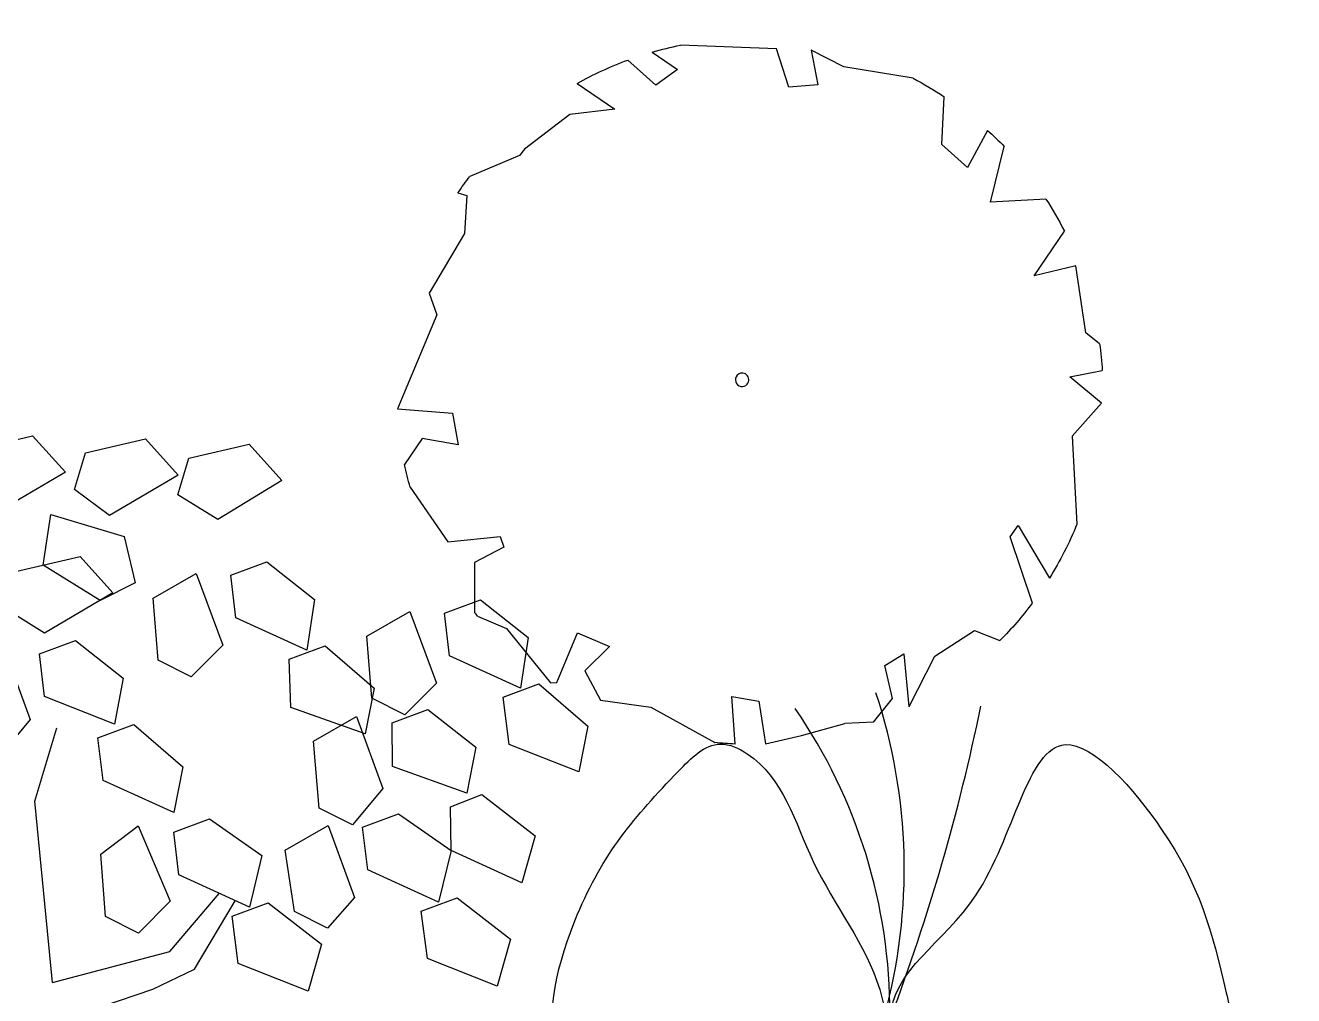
# Model space of a CAD drawing. Extents: x -809667 to 586099, y 3084146 to 3634412.
# Drawn here: x 381316.987 to 381319.535, y 3087233.945 to 3087235.894 of the extents above; entities that cross this region are included whole.
import ezdxf

# ---------------------------------------------------------------- set-up
doc = ezdxf.new("R2010")
doc.units = 0
doc.header["$LTSCALE"] = 0.5
doc.linetypes.add('CONTINOUS', pattern=[0])
doc.layers.get('0').update_dxf_attribs({"linetype": 'CONTINUOUS'})
for name, color, linetype in [('TREE', 3, 'CONTINUOUS'), ('乔木', 84, 'CONTINUOUS'), ('文字', 7, 'CONTINUOUS')]:
    doc.layers.add(name, color=color, linetype=linetype)

# ---------------------------------------------------------------- blocks, each defined once
blk = doc.blocks.new('*E54')
at = {"layer": 'TREE', "color": 0}
blk.add_ellipse((-2.37, 3.565), major_axis=(2.696, 1.394), ratio=1, start_param=0.518575, end_param=0.519414, dxfattribs=at)
blk = doc.blocks.new('A$C4C586FE1')
at = {"layer": 'TREE', "color": 0}
for p, q in [((1294, 2743), (1192.9, 2818.9)), ((1417.9, 2836.2), (1388.9, 2616.6)), ((1786.8, 2659.7), (1417.9, 2836.2)), ((1100.1, 2800.7), (873.4, 2660.3)), ((1261.1, 2599.4), (1294, 2743)), ((873.4, 2660.3), (885.1, 2448.8)), ((1875, 2685.7), (1786.8, 2659.7)), ((2107.7, 2532.3), (1875, 2685.7)), ((1388.9, 2616.6), (1261.1, 2599.4)), ((570, 2555.2), (514.1, 2441.5)), ((785.3, 2557.2), (585.3, 2566.4)), ((841.8, 2435.9), (785.3, 2557.2)), ((2272.6, 2551), (2260.8, 2515.8)), ((2260.8, 2515.8), (2107.7, 2532.3)), ((2410.9, 2296.6), (2336, 2500.2)), ((885.1, 2448.8), (841.8, 2435.9)), ((514.1, 2441.5), (288.4, 2275.8)), ((2434.2, 2275.2), (2410.9, 2296.6)), ((288.4, 2275.8), (287.5, 2250.5)), ((287.5, 2250.5), (483.5, 2157.2)), ((2564.8, 2085.9), (2434.2, 2275.2)), ((483.5, 2157.2), (422.4, 2031.4)), ((329.8, 2135.9), (208.1, 2079)), ((422.4, 2031.4), (329.8, 2135.9)), ((208.1, 2079), (170.6, 1878.4)), ((2577.2, 1905.4), (2564.8, 2085.9)), ((2688, 2051.3), (2577.2, 1905.4)), ((170.6, 1878.4), (15.6, 1628.2)), ((2666.2, 1735.2), (2771.9, 1843.1)), ((2724.5, 1645.7), (2666.2, 1735.2)), ((2799.1, 1743.9), (2724.5, 1645.7)), ((2787.7, 1243.8), (2821.3, 1628.8)), ((5.9, 1547.3), (197.8, 1550.3)), ((197.8, 1550.3), (173.3, 1443)), ((173.3, 1443), (0, 1424.7)), ((0, 1424.7), (27, 1278.9)), ((27, 1278.9), (66.8, 1102)), ((2631.6, 1201.9), (2787.7, 1243.8)), ((2635, 1085.7), (2631.6, 1201.9)), ((67, 987.7), (66.8, 1102)), ((2775.3, 1105.3), (2635, 1085.7)), ((2702, 977.7), (2775.3, 1105.3)), ((67, 987.7), (157.2, 906.4)), ((2642.7, 701.9), (2702, 977.7)), ((157.2, 906.4), (291.2, 931.2)), ((291.2, 931.2), (334.9, 852.4)), ((334.9, 852.4), (122.2, 842.3)), ((122.7, 841.2), (319.7, 727.5)), ((319.7, 727.5), (413.9, 564.3)), ((413.9, 564.3), (369.3, 463.8)), ((2274.5, 500.5), (2371.1, 598.9)), ((2371.1, 598.9), (2562.8, 580.2)), ((2418.9, 412.8), (2274.5, 500.5)), ((2129.9, 415.1), (2351.7, 350.2)), ((2132, 192.5), (2129.9, 415.1)), ((513.2, 326.3), (782.8, 401.8)), ((827.4, 368.4), (609.7, 253.1)), ((782.8, 401.8), (827.4, 368.4)), ((1825.7, 254.4), (1999.5, 124.4)), ((1858.7, 85.1), (1825.7, 254.4)), ((1175.5, 133.3), (821.4, 131.7)), ((1175.5, 133.3), (1301.7, 9.6)), ((1301.7, 9.6), (1413.5, 131.8)), ((1413.5, 131.8), (1432.3, 0)), ((1540.1, 5.2), (1587.1, 58.5)), ((1587.1, 58.5), (1858.7, 85.1))]:
    blk.add_line(p, q, dxfattribs=at)
at = {"layer": 'TREE', "color": 0, "extrusion": (0, 0, -1)}
for major_axis, start_param, end_param in [((1003, 1003), -1.011805, -0.945114), ((1003, 1003), -1.426629, -1.413216), ((1003, 1003), -0.139248, -0.081961), ((839.1, 1143.7), 0.475418, 0.633835), ((1003, 1003), 0.553886, 0.636541), ((1003, 1003), 4.017991, 4.075425), ((1003, 1003), 1.314933, 1.417635), ((839.5, 1143.4), 3.200433, 3.340883), ((1003, 1003), 1.573401, 1.638153), ((839.3, 1143.5), 2.942836, 3.115157), ((1003, 1003), 1.829101, 1.934165), ((1003, 1003), 2.270337, 2.346427)]:
    blk.add_ellipse((1418.5, 1418.4), major_axis=major_axis, ratio=1, start_param=start_param, end_param=end_param, dxfattribs=at)
at = {"layer": 'TREE', "color": 0, "linetype": 'Continuous'}
for start_param, end_param in [(0.01341, 3.155003), (3.155003, 6.296595)]:
    blk.add_ellipse((1466.4, 1447.2), major_axis=(19.2, 19.2), ratio=1, start_param=start_param, end_param=end_param, dxfattribs=at)
at = {"layer": 'TREE', "color": 8, "linetype": 'CONTINOUS', "extrusion": (0, 0, -1), "xscale": 467.4085850556439, "yscale": 467.4085850556439, "zscale": -467.4085850556439, "rotation": 278.9250190116231}
blk.add_blockref('*E54', (-2892.7, 65.8), dxfattribs=at)
blk = doc.blocks.new('白玉兰')
at = {"color": 0}
for centre, radius, start, end in [((-1260.5, 1665), 2054.4, 309.3934, 347.1655), ((-713.2, 1844.3), 1941, 291.8214, 332.6346), ((-478.2, 2077.5), 2115.2, 283.2993, 320.8528), ((-4728.7, -6984.2), 8428.8, 56.1879, 65.279), ((-1147.9, -2037), 2310.3, 61.625, 95.1491), ((-559.1, -2135.4), 2213.8, 76.7033, 111.4018), ((4370.8, -555.9), 4391.8, 172.1708, 190.6677), ((2826.9, 106.7), 2820.8, 182.2544, 209.8868), ((2146.3, 475.3), 2185, 193.3063, 228.4107)]:
    blk.add_arc(centre, radius, start, end, dxfattribs=at)
for points in [[(-33.3, 16.4), (-232.9, 72.7), (-341.9, 562), (-1253.8, 922.5), (-424.6, 1375.2), (-32.9, 1391.9), (376.3, 1386), (477, 1090.9), (236.3, 716.3), (184.7, 276.9), (29.2, 67), (-7.3, 17.6)], [(8.3, 30.7), (154.9, 177.4), (635.1, 33.7), (1394.9, 653.5), (1385.2, -291.2), (1208.5, -641.2), (1003.6, -995.4), (696.9, -939.3), (487.4, -546.3), (129.3, -286.7), (21.9, -48.6), (-3.3, 7.4)], [(36.1, -22.3), (98.6, -219.9), (-250.5, -579.7), (-51.2, -1539.8), (-884.9, -1095.2), (-1113.8, -777), (-1333.5, -431.7), (-1142.2, -185.6), (-696.9, -181.1), (-301.3, 16.9), (-40.5, 2.3), (20.8, -1.2)]]:
    blk.add_open_spline(points, degree=3, knots=[0, 0, 0, 0, 621.989778, 1340.944545, 1869.007736, 2592.427455, 2798.699245, 2915.827596, 3435.261502, 4029.77129, 4212.300518, 4212.300518, 4212.300518, 4212.300518], dxfattribs=at)
blk = doc.blocks.new('幌伞枫')
at = {"layer": '乔木', "color": 0}
for p, q in [((-530.7, 995.3), (-449.9, 1054)), ((-449.9, 1054), (-383.9, 1024.6)), ((-383.9, 1024.6), (-449.9, 929.2)), ((-677.5, 936.5), (-604.1, 995.3)), ((-604.1, 995.3), (-530.7, 965.9)), ((-523.3, 936.5), (-530.7, 995.3)), ((-530.7, 965.9), (-604.1, 870.5)), ((-670.1, 877.8), (-677.5, 936.5)), ((-449.9, 929.2), (-523.3, 936.5)), ((-383.9, 870.5), (-303.1, 936.5)), ((-303.1, 936.5), (-237, 899.8)), ((-237, 899.8), (-310.4, 804.4)), ((-604.1, 870.5), (-670.1, 877.8)), ((-530.7, 819.1), (-457.3, 877.8)), ((-457.3, 877.8), (-391.2, 848.5)), ((-376.5, 819.1), (-383.9, 870.5)), ((-237, 797.1), (-156.3, 863.1)), ((-156.3, 863.1), (-90.2, 826.4)), ((-391.2, 848.5), (-457.3, 745.7)), ((-684.8, 826.4), (-567.4, 841.1)), ((-662.8, 753), (-684.8, 826.4)), ((-567.4, 841.1), (-530.7, 782.4)), ((-90.2, 826.4), (-156.3, 731)), ((-523.3, 760.4), (-530.7, 819.1)), ((-383.9, 738.4), (-310.4, 804.4)), ((-310.4, 804.4), (-376.5, 819.1)), ((-310.4, 804.4), (-237, 767.7)), ((-229.7, 738.4), (-237, 797.1)), ((-530.7, 782.4), (-567.4, 738.4)), ((-237, 767.7), (-310.4, 672.3)), ((-567.4, 738.4), (-662.8, 753)), ((-662.8, 687), (-582, 745.7)), ((-582, 745.7), (-516, 716.3)), ((-457.3, 745.7), (-523.3, 760.4)), ((-376.5, 679.6), (-383.9, 738.4)), ((-156.3, 731), (-229.7, 738.4)), ((-516, 716.3), (-582, 613.6)), ((-545.3, 709), (-427.9, 723.7)), ((-523.3, 635.6), (-545.3, 709)), ((-427.9, 723.7), (-383.9, 665)), ((-809.6, 628.2), (-736.2, 687)), ((-736.2, 687), (-662.8, 657.6)), ((-655.4, 628.2), (-662.8, 687)), ((-993.1, 642.9), (-927, 679.6)), ((-927, 679.6), (-890.3, 569.5)), ((-310.4, 672.3), (-376.5, 679.6)), ((-662.8, 657.6), (-736.2, 562.2)), ((-383.9, 665), (-420.6, 620.9)), ((-993.1, 547.5), (-993.1, 642.9)), ((-802.3, 569.5), (-809.6, 628.2)), ((-582, 613.6), (-655.4, 628.2)), ((-420.6, 620.9), (-523.3, 635.6)), ((-391.2, 628.2), (-273.7, 642.9)), ((-369.2, 554.8), (-391.2, 628.2)), ((-273.7, 642.9), (-237, 591.5)), ((-237, 591.5), (-273.7, 547.5)), ((-890.3, 569.5), (-941.7, 518.1)), ((-736.2, 562.2), (-802.3, 569.5)), ((-295.8, 510.8), (-215, 576.9)), ((-215, 576.9), (-149, 540.2)), ((-273.7, 547.5), (-369.2, 554.8)), ((-941.7, 518.1), (-993.1, 547.5)), ((-816.9, 518.1), (-699.5, 532.8)), ((-699.5, 532.8), (-662.8, 474.1)), ((-149, 540.2), (-215, 444.7)), ((-1037.1, 488.8), (-971.1, 525.5)), ((-971.1, 525.5), (-934.4, 408)), ((-794.9, 444.7), (-816.9, 518.1)), ((-442.6, 452.1), (-369.2, 518.1)), ((-369.2, 518.1), (-295.8, 481.4)), ((-288.4, 452.1), (-295.8, 510.8)), ((-1037.1, 393.4), (-1037.1, 488.8)), ((-662.8, 474.1), (-699.5, 430.1)), ((-295.8, 481.4), (-369.2, 386)), ((-435.2, 393.4), (-442.6, 452.1)), ((-221.9, 376.9), (-310.5, 462.2)), ((-215, 444.7), (-288.4, 452.1)), ((-699.5, 430.1), (-794.9, 444.7)), ((-256.9, 345.9), (-327.2, 440.6)), ((-956.4, 320), (-897.7, 422.7)), ((-897.7, 422.7), (-824.3, 422.7)), ((-824.3, 422.7), (-809.6, 364)), ((-611.4, 371.3), (-530.7, 430.1)), ((-530.7, 430.1), (-464.6, 400.7)), ((-985.8, 364), (-1037.1, 393.4)), ((-934.4, 408), (-985.8, 364)), ((-464.6, 400.7), (-538, 305.3)), ((-369.2, 386), (-435.2, 393.4)), ((-883, 349.3), (-816.9, 386)), ((-816.9, 386), (-780.2, 268.6)), ((-206.4, 307), (-221.9, 376.9)), ((-1081.2, 320), (-1015.1, 356.7)), ((-1015.1, 356.7), (-978.4, 239.2)), ((-809.6, 364), (-883, 290.6)), ((-758.2, 312.6), (-684.8, 371.3)), ((-684.8, 371.3), (-618.7, 342)), ((-604.1, 312.6), (-611.4, 371.3)), ((-457.3, 342), (-332.5, 364)), ((-332.5, 364), (-295.8, 305.3)), ((-883, 246.5), (-883, 349.3)), ((-618.7, 342), (-684.8, 246.5)), ((-427.9, 275.9), (-457.3, 342)), ((-251.7, 158.5), (-256.9, 345.9)), ((-1081.2, 217.2), (-1081.2, 320)), ((-883, 290.6), (-956.4, 320)), ((-750.9, 253.9), (-758.2, 312.6)), ((-538, 305.3), (-604.1, 312.6)), ((-295.8, 305.3), (-332.5, 261.2)), ((-188.4, 124.2), (-206.4, 307)), ((-332.5, 261.2), (-427.9, 275.9)), ((-780.2, 268.6), (-831.6, 217.2)), ((-684.8, 246.5), (-750.9, 253.9)), ((-530.7, 195.2), (-633.4, 253.9)), ((-772.9, 202.5), (-655.4, 217.2)), ((-655.4, 217.2), (-611.4, 158.5)), ((-251.7, 158.5), (-530.7, 195.2))]:
    blk.add_line(p, q, dxfattribs=at)
blk = doc.blocks.new('123123')
at = {"layer": '文字', "color": 8}
for name, p, xscale, yscale, zscale, rotation in [('A$C4C586FE1', (382036.2958, 3087286.7853), 0.0005, 0.0005, 0.0005, 92.80541082498242), ('幌伞枫', (382034.0254, 3087285.9061), 0.001300000000000001, 0.001300000000000001, 0.001300000000000001, 283.1089006423777), ('白玉兰', (382035.8307, 3087286.18), 0.0004880798049271111, 0.0004880798049271111, 0.04880798235096967, 283.1089006423777)]:
    blk.add_blockref(name, p, dxfattribs=dict(at, xscale=xscale, yscale=yscale, zscale=zscale, rotation=rotation))

msp = doc.modelspace()

# ---------------------------------------------------------------- block references
at = {"layer": '文字'}
msp.add_blockref('123123', (-717.1099, -52.3003), dxfattribs=at)

doc.saveas('drawing.dxf')
